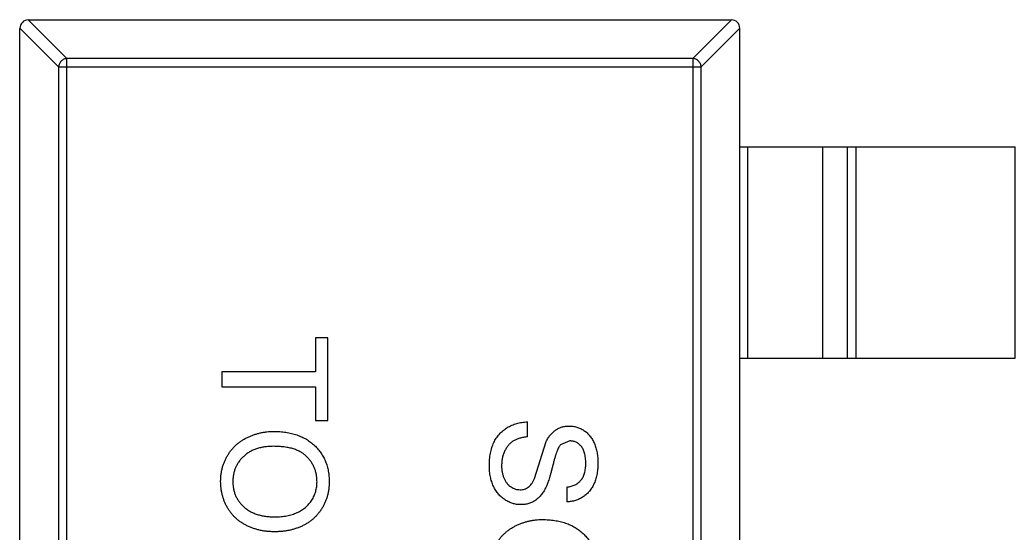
# Model space of a CAD drawing. Header units: inches. Extents: x -36 to 490, y -51 to 98.
# Drawn here: x 367.92 to 370.27, y 9.411 to 10.624 of the extents above; entities that cross this region are included whole.
import ezdxf

# ---------------------------------------------------------------- set-up
doc = ezdxf.new("R2010")
doc.units = ezdxf.units.IN
doc.header["$LTSCALE"] = 1.21
doc.header["$MEASUREMENT"] = 0
doc.layers.get('0').update_dxf_attribs({"linetype": 'CONTINUOUS'})

msp = doc.modelspace()

# ---------------------------------------------------------------- linework, layer by layer
at = {"color": 7, "linetype": 'Continuous'}
for p, q in [((367.9401, 10.6239), (368.0315, 10.5325)), ((367.9404, 10.6239), (369.6004, 10.6239)), ((369.5093, 10.5325), (369.6007, 10.6239)), ((368.0118, 10.5128), (367.9204, 10.6042)), ((367.9204, 7.6439), (367.9204, 10.6039)), ((369.6204, 10.6042), (369.529, 10.5128)), ((369.6204, 7.6439), (369.6204, 10.6039)), ((368.0315, 7.7153), (368.0315, 10.5325)), ((369.5093, 10.5325), (368.0315, 10.5325)), ((369.5093, 10.5325), (369.5093, 7.7153)), ((368.0118, 10.5128), (368.0118, 7.735)), ((368.0118, 10.5128), (369.529, 10.5128)), ((369.529, 7.735), (369.529, 10.5128)), ((369.6204, 10.3239), (370.2704, 10.3239)), ((369.6382, 10.3239), (369.6382, 9.8239)), ((369.8164, 9.8239), (369.8164, 10.3239)), ((369.8745, 9.8239), (369.8745, 10.3239)), ((369.8943, 10.3239), (369.8943, 9.8239)), ((370.2704, 9.8239), (370.2704, 10.3239)), ((368.6188, 9.8723), (368.6188, 9.7921)), ((368.6476, 9.8723), (368.6188, 9.8723)), ((368.6476, 9.6768), (368.6476, 9.8723)), ((369.6204, 9.8239), (370.2704, 9.8239)), ((368.3976, 9.7921), (368.3976, 9.7569)), ((368.6188, 9.7921), (368.3976, 9.7921)), ((368.3976, 9.7569), (368.6188, 9.7569)), ((368.6188, 9.7569), (368.6188, 9.6768)), ((368.6188, 9.6768), (368.6476, 9.6768)), ((369.1188, 9.6383), (369.1188, 9.6736)), ((369.1353, 9.5399), (369.1629, 9.627)), ((369.2193, 9.6287), (369.1972, 9.6197)), ((369.2117, 9.5197), (369.2117, 9.4845))]:
    msp.add_line(p, q, dxfattribs=at)
for centre, start, end in [((367.9404, 10.6039), 90, 180), ((369.6004, 10.6039), 0, 90)]:
    msp.add_arc(centre, 0.02, start, end, dxfattribs=at)
for points, knots in [([(368.0315, 10.5325), (368.029, 10.5324), (368.0239, 10.5313), (368.0175, 10.5268), (368.0131, 10.5204), (368.0119, 10.5153), (368.0118, 10.5128)], [0, 0, 0, 0, 0.249032, 0.5, 0.750968, 1, 1, 1, 1]), ([(369.529, 10.5128), (369.5289, 10.5153), (369.5278, 10.5204), (369.5234, 10.5268), (369.5169, 10.5313), (369.5118, 10.5324), (369.5093, 10.5325)], [0, 0, 0, 0, 0.249032, 0.5, 0.750968, 1, 1, 1, 1]), ([(369.029, 9.5688), (369.0291, 9.5716), (369.0291, 9.5769), (369.0296, 9.5847), (369.0304, 9.5922), (369.0315, 9.5994), (369.0331, 9.6062), (369.0349, 9.6127), (369.0369, 9.6189), (369.0394, 9.6247), (369.0422, 9.6302), (369.0453, 9.6354), (369.0488, 9.6403), (369.0526, 9.6448), (369.0567, 9.6492), (369.0612, 9.6531), (369.066, 9.6568), (369.0711, 9.6602), (369.0764, 9.6631), (369.0819, 9.6658), (369.0877, 9.6681), (369.0936, 9.6699), (369.0996, 9.6714), (369.1058, 9.6725), (369.1122, 9.6733), (369.1166, 9.6735), (369.1188, 9.6736)], [0, 0, 0, 0, 0.052493, 0.102825, 0.151397, 0.198033, 0.242876, 0.285999, 0.327849, 0.368395, 0.407852, 0.446838, 0.485166, 0.523341, 0.561602, 0.59992, 0.638496, 0.677791, 0.71729, 0.756605, 0.796068, 0.835886, 0.875714, 0.916263, 0.95776, 1, 1, 1, 1]), ([(369.1629, 9.627), (369.1645, 9.63), (369.1676, 9.6357), (369.1731, 9.6433), (369.1792, 9.6497), (369.1859, 9.6549), (369.193, 9.659), (369.2007, 9.6618), (369.2087, 9.6637), (369.2142, 9.6639), (369.217, 9.6639)], [0, 0, 0, 0, 0.144805, 0.279512, 0.406394, 0.527502, 0.645393, 0.761885, 0.878942, 1, 1, 1, 1]), ([(369.217, 9.6639), (369.2201, 9.6638), (369.2262, 9.6636), (369.2353, 9.6615), (369.244, 9.6581), (369.2509, 9.6543), (369.2561, 9.6506), (369.2599, 9.6475), (369.2634, 9.6441), (369.2666, 9.6403), (369.2696, 9.6363), (369.2724, 9.632), (369.2748, 9.6273), (369.2778, 9.6207), (369.2809, 9.6119), (369.2835, 9.6008), (369.2851, 9.5892), (369.2853, 9.5812), (369.2854, 9.5772)], [0, 0, 0, 0, 0.074995, 0.149165, 0.223664, 0.300412, 0.33957, 0.378921, 0.418096, 0.45823, 0.498427, 0.539708, 0.582216, 0.625824, 0.715481, 0.807384, 0.901634, 1, 1, 1, 1]), ([(368.3944, 9.5325), (368.3945, 9.5354), (368.3945, 9.5411), (368.3954, 9.5495), (368.3967, 9.5577), (368.3985, 9.5657), (368.4009, 9.5734), (368.4039, 9.5809), (368.4072, 9.5882), (368.4112, 9.5952), (368.4156, 9.6018), (368.4204, 9.6081), (368.4256, 9.614), (368.4313, 9.6194), (368.4372, 9.6245), (368.4436, 9.629), (368.4503, 9.6332), (368.4575, 9.637), (368.4648, 9.6403), (368.4723, 9.6432), (368.4798, 9.6456), (368.4875, 9.6476), (368.4953, 9.6492), (368.5032, 9.6503), (368.5112, 9.651), (368.5166, 9.6511), (368.5193, 9.6511)], [0, 0, 0, 0, 0.044697, 0.088534, 0.131409, 0.173814, 0.215715, 0.257247, 0.298848, 0.340604, 0.382029, 0.42297, 0.463632, 0.504048, 0.544591, 0.584964, 0.626265, 0.667979, 0.709943, 0.751382, 0.792619, 0.833948, 0.875008, 0.916446, 0.957907, 1, 1, 1, 1]), ([(368.5193, 9.6511), (368.5243, 9.651), (368.5341, 9.6509), (368.5483, 9.6493), (368.5617, 9.6467), (368.5742, 9.643), (368.5859, 9.6384), (368.5969, 9.6327), (368.6069, 9.6259), (368.616, 9.6182), (368.6242, 9.6095), (368.6314, 9.6003), (368.6374, 9.5905), (368.6423, 9.58), (368.6461, 9.569), (368.6488, 9.5573), (368.6505, 9.545), (368.6507, 9.5367), (368.6508, 9.5324)], [0, 0, 0, 0, 0.075226, 0.146575, 0.2145, 0.27953, 0.342403, 0.403496, 0.463762, 0.523864, 0.583252, 0.641302, 0.698898, 0.756295, 0.814628, 0.874325, 0.935783, 1, 1, 1, 1]), ([(369.1188, 9.6383), (369.1156, 9.6379), (369.1095, 9.6372), (369.1009, 9.6351), (369.0932, 9.6324), (369.0862, 9.6291), (369.08, 9.6247), (369.0745, 9.6194), (369.0697, 9.6129), (369.0655, 9.6057), (369.0621, 9.5976), (369.0596, 9.589), (369.0582, 9.5798), (369.058, 9.5736), (369.0579, 9.5704)], [0, 0, 0, 0, 0.093796, 0.180188, 0.260363, 0.334847, 0.407093, 0.481448, 0.559271, 0.64227, 0.728586, 0.815978, 0.906035, 1, 1, 1, 1]), ([(368.5189, 9.6159), (368.5153, 9.6158), (368.5083, 9.6157), (368.498, 9.6145), (368.4883, 9.6127), (368.4792, 9.6101), (368.4707, 9.6068), (368.4628, 9.6027), (368.4555, 9.5979), (368.4488, 9.5923), (368.4428, 9.5862), (368.4375, 9.5797), (368.4332, 9.5728), (368.4295, 9.5655), (368.4267, 9.5578), (368.4247, 9.5498), (368.4235, 9.5414), (368.4233, 9.5356), (368.4233, 9.5327)], [0, 0, 0, 0, 0.075964, 0.148125, 0.217201, 0.2833, 0.347202, 0.4093, 0.470426, 0.531588, 0.591739, 0.650258, 0.707303, 0.764208, 0.821148, 0.879119, 0.938423, 1, 1, 1, 1]), ([(368.622, 9.5322), (368.6219, 9.535), (368.6218, 9.5405), (368.6206, 9.5487), (368.6188, 9.5566), (368.6162, 9.5641), (368.6128, 9.5714), (368.6087, 9.5783), (368.6039, 9.585), (368.5983, 9.5913), (368.5919, 9.5972), (368.5843, 9.6022), (368.5758, 9.6064), (368.5664, 9.61), (368.5559, 9.6126), (368.5444, 9.6145), (368.532, 9.6156), (368.5234, 9.6158), (368.5189, 9.6159)], [0, 0, 0, 0, 0.055943, 0.110382, 0.164048, 0.216759, 0.269601, 0.323009, 0.377581, 0.433449, 0.490922, 0.550625, 0.613117, 0.679861, 0.751358, 0.828261, 0.910795, 1, 1, 1, 1]), ([(369.1972, 9.6197), (369.1965, 9.6189), (369.1948, 9.6169), (369.1927, 9.6134), (369.1905, 9.6089), (369.1883, 9.6036), (369.1861, 9.5974), (369.1839, 9.5904), (369.1816, 9.5824), (369.1795, 9.5738), (369.1773, 9.5651), (369.1751, 9.5568), (369.1731, 9.5493), (369.1711, 9.5424), (369.1692, 9.5361), (369.1672, 9.5306), (369.1655, 9.5258), (369.1642, 9.5228), (369.1636, 9.5214)], [0, 0, 0, 0, 0.032743, 0.07241, 0.119611, 0.174673, 0.237345, 0.308352, 0.38763, 0.474784, 0.563332, 0.645136, 0.720203, 0.789134, 0.851497, 0.907331, 0.956969, 1, 1, 1, 1]), ([(369.2566, 9.5757), (369.2566, 9.578), (369.2565, 9.5823), (369.256, 9.5885), (369.2551, 9.5943), (369.2539, 9.5996), (369.2524, 9.6044), (369.2506, 9.6088), (369.2483, 9.6126), (369.2457, 9.6161), (369.2429, 9.619), (369.2399, 9.6216), (369.2369, 9.6238), (369.2336, 9.6256), (369.2302, 9.627), (369.2267, 9.6279), (369.223, 9.6286), (369.2206, 9.6286), (369.2193, 9.6287)], [0, 0, 0, 0, 0.091511, 0.177143, 0.257108, 0.331198, 0.400592, 0.465625, 0.526973, 0.585443, 0.641399, 0.695044, 0.746782, 0.796959, 0.847545, 0.897439, 0.947649, 1, 1, 1, 1]), ([(369.1032, 9.478), (369.0999, 9.4782), (369.0934, 9.4784), (369.0839, 9.4807), (369.0746, 9.4842), (369.0673, 9.4883), (369.0617, 9.4922), (369.0576, 9.4954), (369.0539, 9.499), (369.0503, 9.5029), (369.0471, 9.5071), (369.044, 9.5116), (369.0412, 9.5164), (369.0378, 9.5233), (369.0342, 9.5324), (369.0313, 9.544), (369.0293, 9.5562), (369.0291, 9.5646), (369.029, 9.5688)], [0, 0, 0, 0, 0.074816, 0.148535, 0.223872, 0.301297, 0.340894, 0.38034, 0.420127, 0.45995, 0.500831, 0.541907, 0.584439, 0.62808, 0.717267, 0.80786, 0.901925, 1, 1, 1, 1]), ([(369.0579, 9.5704), (369.0579, 9.5676), (369.058, 9.5621), (369.0593, 9.5541), (369.061, 9.5466), (369.0636, 9.5397), (369.0668, 9.5334), (369.0707, 9.528), (369.075, 9.5234), (369.08, 9.5197), (369.0852, 9.5169), (369.0905, 9.5148), (369.096, 9.5135), (369.0997, 9.5134), (369.1015, 9.5133)], [0, 0, 0, 0, 0.105584, 0.205868, 0.300947, 0.393002, 0.480949, 0.562874, 0.641461, 0.717742, 0.791772, 0.862716, 0.931777, 1, 1, 1, 1]), ([(369.2854, 9.5772), (369.2853, 9.5727), (369.2851, 9.5641), (369.2835, 9.5515), (369.2807, 9.5397), (369.2775, 9.5305), (369.2743, 9.5237), (369.2718, 9.5189), (369.2689, 9.5144), (369.2657, 9.5102), (369.2624, 9.5063), (369.2587, 9.5028), (369.2548, 9.4995), (369.2492, 9.4956), (369.2419, 9.4913), (369.2323, 9.4877), (369.2222, 9.4852), (369.2153, 9.4847), (369.2117, 9.4845)], [0, 0, 0, 0, 0.100475, 0.195644, 0.286083, 0.372983, 0.415026, 0.456052, 0.495939, 0.535566, 0.574087, 0.612519, 0.651081, 0.689513, 0.766237, 0.84235, 0.919974, 1, 1, 1, 1]), ([(369.2117, 9.5197), (369.2135, 9.5199), (369.217, 9.5204), (369.2221, 9.5215), (369.2268, 9.523), (369.2312, 9.5248), (369.2352, 9.5269), (369.2389, 9.5295), (369.2423, 9.5324), (369.2453, 9.5356), (369.248, 9.5392), (369.2503, 9.5433), (369.2522, 9.5477), (369.2538, 9.5525), (369.2551, 9.5578), (369.256, 9.5634), (369.2565, 9.5694), (369.2565, 9.5736), (369.2566, 9.5757)], [0, 0, 0, 0, 0.067155, 0.131403, 0.192732, 0.251253, 0.307704, 0.362699, 0.417778, 0.472304, 0.527873, 0.58523, 0.645057, 0.707952, 0.774434, 0.84494, 0.920404, 1, 1, 1, 1]), ([(368.5222, 9.4139), (368.5191, 9.414), (368.513, 9.4141), (368.5039, 9.4148), (368.4951, 9.416), (368.4865, 9.4176), (368.4782, 9.4198), (368.4701, 9.4224), (368.4623, 9.4255), (368.4548, 9.4291), (368.4476, 9.4331), (368.4408, 9.4375), (368.4345, 9.4423), (368.4285, 9.4475), (368.4231, 9.4531), (368.4182, 9.4591), (368.4136, 9.4655), (368.4096, 9.4723), (368.4061, 9.4793), (368.403, 9.4865), (368.4003, 9.4938), (368.3981, 9.5013), (368.3965, 9.5089), (368.3953, 9.5167), (368.3946, 9.5246), (368.3945, 9.5299), (368.3944, 9.5325)], [0, 0, 0, 0, 0.04756, 0.093962, 0.139112, 0.183626, 0.227457, 0.270703, 0.313611, 0.35626, 0.398366, 0.439557, 0.480045, 0.519888, 0.559658, 0.599421, 0.639208, 0.679668, 0.72002, 0.759859, 0.79956, 0.839199, 0.878956, 0.918794, 0.959083, 1, 1, 1, 1]), ([(368.4233, 9.5327), (368.4233, 9.5297), (368.4235, 9.5239), (368.4247, 9.5153), (368.4268, 9.5072), (368.4295, 9.4994), (368.4333, 9.4921), (368.4377, 9.4852), (368.443, 9.4787), (368.449, 9.4726), (368.4559, 9.4671), (368.4633, 9.4622), (368.4716, 9.4583), (368.4804, 9.4548), (368.49, 9.4523), (368.5002, 9.4505), (368.5111, 9.4494), (368.5186, 9.4493), (368.5225, 9.4492)], [0, 0, 0, 0, 0.061055, 0.119545, 0.176806, 0.232956, 0.288583, 0.344667, 0.401662, 0.46054, 0.520477, 0.581213, 0.643431, 0.707961, 0.775371, 0.846414, 0.921152, 1, 1, 1, 1]), ([(368.6508, 9.5324), (368.6508, 9.5296), (368.6507, 9.524), (368.6499, 9.5157), (368.6486, 9.5076), (368.6468, 9.4997), (368.6445, 9.4921), (368.6417, 9.4846), (368.6383, 9.4774), (368.6345, 9.4704), (368.6302, 9.4638), (368.6255, 9.4575), (368.6203, 9.4516), (368.6149, 9.4461), (368.6089, 9.4411), (368.6026, 9.4364), (368.5958, 9.4321), (368.5887, 9.4283), (368.5813, 9.4249), (368.5735, 9.422), (368.5656, 9.4195), (368.5574, 9.4174), (368.5489, 9.4159), (368.5402, 9.4147), (368.5313, 9.4141), (368.5253, 9.414), (368.5222, 9.4139)], [0, 0, 0, 0, 0.043099, 0.085587, 0.126908, 0.167967, 0.20845, 0.249025, 0.289281, 0.33001, 0.370598, 0.410466, 0.450033, 0.489688, 0.529116, 0.569037, 0.609703, 0.650759, 0.692509, 0.734219, 0.776707, 0.819552, 0.863351, 0.907839, 0.953334, 1, 1, 1, 1]), ([(368.5225, 9.4492), (368.5249, 9.4492), (368.5298, 9.4493), (368.5369, 9.4498), (368.5439, 9.4505), (368.5506, 9.4516), (368.557, 9.4531), (368.5632, 9.4548), (368.5692, 9.4568), (368.5749, 9.4592), (368.5803, 9.4618), (368.5855, 9.4648), (368.5903, 9.4681), (368.5948, 9.4716), (368.599, 9.4754), (368.6029, 9.4796), (368.6064, 9.484), (368.6097, 9.4887), (368.6126, 9.4936), (368.6151, 9.4987), (368.6173, 9.5038), (368.6189, 9.5092), (368.6203, 9.5148), (368.6213, 9.5204), (368.6218, 9.5263), (368.6219, 9.5302), (368.622, 9.5322)], [0, 0, 0, 0, 0.050852, 0.099752, 0.147438, 0.194086, 0.239171, 0.28334, 0.326577, 0.368936, 0.410572, 0.451051, 0.490877, 0.530044, 0.568937, 0.607578, 0.64642, 0.685679, 0.724799, 0.763513, 0.802173, 0.84074, 0.879649, 0.919071, 0.959098, 1, 1, 1, 1]), ([(369.1015, 9.5133), (369.1033, 9.5134), (369.1068, 9.5135), (369.112, 9.5146), (369.1167, 9.5167), (369.1211, 9.5193), (369.1252, 9.523), (369.129, 9.5277), (369.1324, 9.5334), (369.1343, 9.5377), (369.1353, 9.5399)], [0, 0, 0, 0, 0.117768, 0.230176, 0.339843, 0.450625, 0.566943, 0.696021, 0.839438, 1, 1, 1, 1]), ([(369.1636, 9.5214), (369.1628, 9.5196), (369.1612, 9.5161), (369.1584, 9.5111), (369.1555, 9.5064), (369.1525, 9.5021), (369.1492, 9.4982), (369.1458, 9.4947), (369.1422, 9.4914), (369.1384, 9.4886), (369.1346, 9.4861), (369.1305, 9.4839), (369.1263, 9.4822), (369.122, 9.4806), (369.1175, 9.4795), (369.1128, 9.4786), (369.1081, 9.4781), (369.1048, 9.4781), (369.1032, 9.478)], [0, 0, 0, 0, 0.074931, 0.147078, 0.216364, 0.282503, 0.346688, 0.408836, 0.469262, 0.528432, 0.587001, 0.644416, 0.702189, 0.759767, 0.81849, 0.877633, 0.93802, 1, 1, 1, 1]), ([(369.029, 9.3242), (369.0291, 9.3271), (369.0292, 9.3328), (369.03, 9.3412), (369.0313, 9.3494), (369.0331, 9.3573), (369.0355, 9.3651), (369.0385, 9.3726), (369.0419, 9.3798), (369.0458, 9.3868), (369.0502, 9.3935), (369.055, 9.3998), (369.0602, 9.4056), (369.0659, 9.411), (369.0718, 9.4161), (369.0782, 9.4207), (369.0849, 9.4249), (369.0921, 9.4286), (369.0994, 9.432), (369.1069, 9.4348), (369.1144, 9.4373), (369.1221, 9.4393), (369.13, 9.4409), (369.1379, 9.4419), (369.1459, 9.4427), (369.1512, 9.4428), (369.1539, 9.4428)], [0, 0, 0, 0, 0.044697, 0.088534, 0.131409, 0.173814, 0.215715, 0.257247, 0.298848, 0.340604, 0.382029, 0.42297, 0.463632, 0.504048, 0.544591, 0.584964, 0.626265, 0.667979, 0.709943, 0.751382, 0.792619, 0.833948, 0.875008, 0.916446, 0.957907, 1, 1, 1, 1]), ([(369.1539, 9.4428), (369.1589, 9.4427), (369.1687, 9.4425), (369.1829, 9.4409), (369.1963, 9.4384), (369.2088, 9.4347), (369.2206, 9.4301), (369.2315, 9.4244), (369.2415, 9.4176), (369.2507, 9.4098), (369.2588, 9.4012), (369.266, 9.392), (369.272, 9.3821), (369.277, 9.3717), (369.2808, 9.3606), (369.2834, 9.349), (369.2851, 9.3367), (369.2853, 9.3283), (369.2854, 9.324)], [0, 0, 0, 0, 0.075226, 0.146575, 0.2145, 0.27953, 0.342403, 0.403496, 0.463762, 0.523864, 0.583252, 0.641302, 0.698898, 0.756295, 0.814628, 0.874325, 0.935783, 1, 1, 1, 1])]:
    msp.add_open_spline(points, degree=3, knots=knots, dxfattribs=at)

doc.saveas('drawing.dxf')
